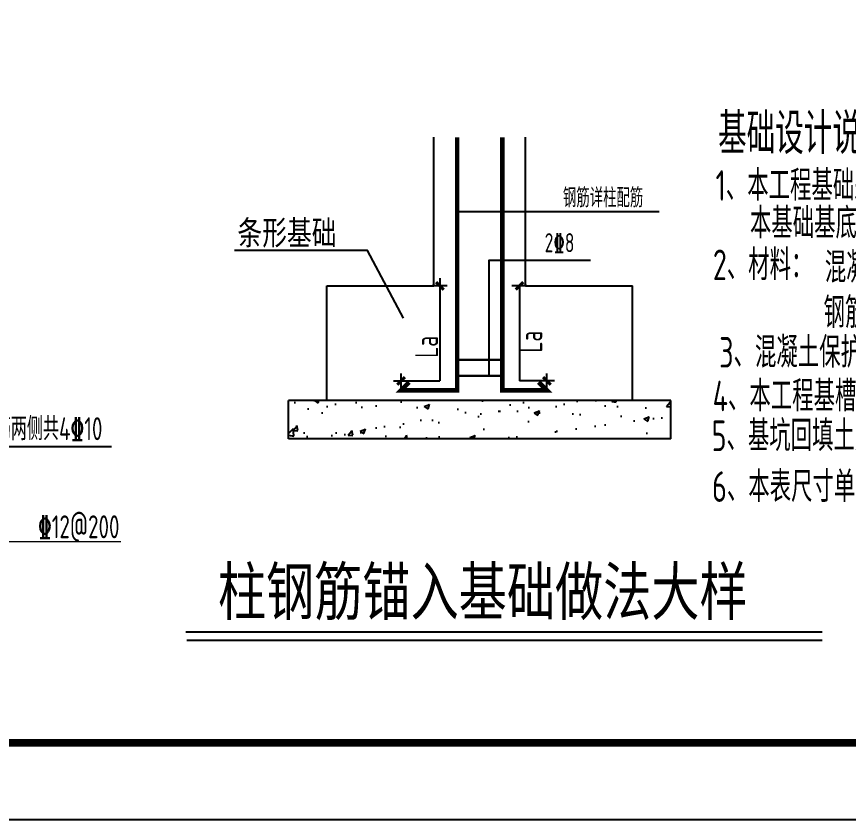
# Model space of a CAD drawing. Extents: x 104028 to 361637, y -78822 to 68782.
# Drawn here: x 329876 to 340757, y -78822 to -68322 of the extents above; entities that cross this region are included whole.
import ezdxf
from ezdxf.enums import TextEntityAlignment as Align

# ---------------------------------------------------------------- set-up
doc = ezdxf.new("R2010")
doc.units = 0
doc.header["$LTSCALE"] = 1000
doc.header["$MEASUREMENT"] = 0
for name, color, linetype in [('BASE_DE_DIM', 3, 'Continuous'), ('BASE_DE_REIN', 1, 'Continuous'), ('BASE_DE_TEXT', 7, 'Continuous'), ('CAPSLINE', 2, 'Continuous'), ('PUB_TITLE', 4, 'Continuous'), ('TEXT', 7, 'Continuous'), ('TITLE', 2, 'Continuous'), ('ZB1', 1, 'Continuous'), ('公共图层', 7, 'Continuous'), ('砖墙其它', 12, 'Continuous')]:
    doc.layers.add(name, color=color, linetype=linetype)
doc.layers.add('剖面图钢筋标注', color=7, linetype='Continuous', lineweight=18)
doc.styles.add('HZ', font='TXT', dxfattribs={"width": 0.8, "bigfont": 'HZTXT'})
doc.styles.add('TSSD_Dimension', font='tssdeng.shx', dxfattribs={"width": 0.7, "bigfont": 'hztxt.shx'})
doc.styles.add('TSSD_Rein', font='tssdeng.shx', dxfattribs={"width": 0.7, "bigfont": 'hztxt.shx'})

# ---------------------------------------------------------------- blocks, each defined once
blk = doc.blocks.new('DSFGNDFGMMMM')
at = {"layer": 'PUB_TITLE'}
blk.add_lwpolyline([(104028, 17001), (163428, 17001), (163428, 59001), (104028, 59001)], close=True, dxfattribs=at)
at = {"layer": 'PUB_TITLE', "const_width": 100}
blk.add_lwpolyline([(106528, 18001), (162428, 18001), (162428, 58001), (106528, 58001)], close=True, dxfattribs=at)
blk = doc.blocks.new('_ArchTick')
at = {"color": 0, "linetype": 'ByBlock', "const_width": 0.4}
blk.add_lwpolyline([(-0.5, -0.5), (0.5, 0.5)], dxfattribs=at)
blk = doc.blocks.new('FT-1272137640', base_point=(542277, 41217))
h = blk.add_hatch()
h.set_pattern_fill('混凝土', color=256, scale=100, style=0)
h.set_pattern_definition([(50, (5349770.1, 307377.7), (717.26018, -62.752135), [75, -825]), (355, (5349770.1, 307377.7), (-138.75133, 752.19213), [60, -660]), (100.4514, (5349829.86, 307372.5), (578.50938, 689.43954), [63.74019, -701.14211]), (46.1842, (5349770.1, 307577.7), (1067.24105, -165.51901), [112.5, -1237.5]), (96.6356, (5349859, 307563.9), (934.6627, 974.11787), [95.6103, -1051.713]), (351.1842, (5349770.1, 307577.7), (934.66195, 974.1186), [90, -990]), (21, (5349870.1, 307527.7), (596.90705, -402.61889), [75, -825]), (326, (5349870.1, 307527.7), (243.31533, 725.15005), [60, -660]), (71.4514, (5349919.8, 307494.2), (840.22263, 322.5305), [63.74019, -701.14211]), (37.5, (5349770.1, 307377.72), (12.159855, 332.893854), [0, -652, 0, -670, 0, -662.5]), (7.5, (5349770.1, 307377.72), (263.069537, 394.411712), [0, -382, 0, -637, 0, -252.5]), (327.5, (5349547.1, 307377.72), (533.822436, -22.554872), [0, -250, 0, -780, 0, -1035]), (317.5, (5349447.1, 307377.72), (583.18617, 100.104982), [0, -325, 0, -518, 0, -735])])
h.paths.add_polyline_path([(543620, 44354), (543620, 43854), (548620, 43854), (548620, 44354)])
for p, q in [((545520, 45854), (545520, 47798)), ((546720, 45854), (546720, 47798)), ((544120, 44354), (544120, 45854)), ((544120, 45854), (545520, 45854)), ((546720, 45854), (548120, 45854)), ((548120, 44354), (548120, 45854)), ((543620, 43854), (543620, 44354)), ((548620, 44354), (543620, 44354)), ((548620, 43854), (548620, 44354)), ((548620, 43854), (543620, 43854))]:
    blk.add_line(p, q)
blk.add_lwpolyline([(545123, 45432), (544654, 46316), (542910, 46316)])
at = {"layer": 'BASE_DE_DIM'}
for p, q in [((545599, 45954), (545599, 44609)), ((545695, 45854), (545499, 45854)), ((546736, 45854), (546540, 45854)), ((546640, 45854), (546640, 44609)), ((545091, 44487), (545091, 44709)), ((546998, 44487), (546998, 44709)), ((544991, 44609), (545599, 44609)), ((547098, 44609), (546640, 44609))]:
    blk.add_line(p, q, dxfattribs=at)
at = {"layer": 'BASE_DE_REIN', "const_width": 30}
for points in [[(545825, 44885), (546445, 44885)], [(545825, 44678), (546445, 44678)]]:
    blk.add_lwpolyline(points, dxfattribs=at)
at = {"layer": 'BASE_DE_TEXT'}
for points in [[(545839, 46824), (546917, 46824), (548469, 46824)], [(546243, 44678), (546243, 44771), (546243, 46188), (547569, 46188)]]:
    blk.add_lwpolyline(points, dxfattribs=at)
at = {"layer": 'ZB1', "const_width": 60}
for points in [[(545197, 44593), (545091, 44487), (545825, 44487), (545825, 47798)], [(546415, 47798), (546415, 44487), (546998, 44487), (546892, 44593)]]:
    blk.add_lwpolyline(points, dxfattribs=at)
at = {"layer": '公共图层'}
blk.add_line((542287, 41217), (550598, 41217), dxfattribs=at)
at = {"layer": '砖墙其它'}
blk.add_line((542277, 41327), (550600, 41327), dxfattribs=at)
at = {"layer": 'BASE_DE_DIM', "yscale": 100, "zscale": 100}
for p, xscale, rotation in [((545599, 45854), 100, 90), ((546640, 45854), -100, 270), ((545091, 44609), 100, 180), ((546998, 44609), -100, 180)]:
    blk.add_blockref('_ArchTick', p, dxfattribs=dict(at, xscale=xscale, rotation=rotation))
at = {"layer": 'BASE_DE_DIM', "color": 7, "style": 'TSSD_Dimension', "width": 0.7}
for p in [(545575, 44913), (546937, 44980)]:
    blk.add_text('La', height=300, rotation=90, dxfattribs=at).set_placement(p)
at = {"layer": 'BASE_DE_TEXT', "style": 'TSSD_Rein', "width": 0.7}
for s, p in [('钢筋详柱配筋', (548259, 46881)), ('2%%1328', (547359, 46293))]:
    blk.add_text(s, height=250, dxfattribs=at).set_placement(p, align=Align.RIGHT)
at = {"layer": 'CAPSLINE', "style": 'HZ', "width": 0.9}
blk.add_text('柱钢筋锚入基础做法大样', height=700, dxfattribs=at).set_placement((542695, 41482))
at = {"layer": 'TITLE', "style": 'HZ', "width": 0.9}
blk.add_text('条形基础', height=360, dxfattribs=at).set_placement((542950, 46356))
blk = doc.blocks.new('B20251121164347')
at = {"layer": 'TEXT', "style": 'TSSD_Rein', "width": 0.7}
for s, height, p in [('基础设计说明：', 533.3, (85, 4582)), ('1、本工程基础采用刚性条形基础。基础设计等级为丙级。', 400, (52, 3970)), ('本基础基底持力层为经过地基处理的砂石换填土层，地基承载力特征值按fak=80kPa设计；', 399.96, (501, 3477)), ('2、材料：', 400, (16, 2932)), ('混凝土强度等级：基础为C25，基础垫层C15；', 399.96, (1481, 2898)), ('钢筋：HRB400级（%%132）,fy=360N/mm%%1402%%141；', 399.96, (1465, 2307)), ('   3、混凝土保护层厚度：基础为 50mm；', 400, (-411, 1788)), ('4、本工程基槽（坑）开挖符合勘察文件与设计要求后，需会同有关单位组织验槽（坑），', 400, (13, 1216)), ('5、基坑回填土应采用粉质粘土，压实系数应不小于0.94。', 400, (0, 696, -1141)), ('6、本表尺寸单位为毫米,标高为米。', 400, (6, 31))]:
    blk.add_text(s, height=height, dxfattribs=at).set_placement(p)

msp = doc.modelspace()

# ---------------------------------------------------------------- linework, layer by layer
msp.add_line((328413.3, -73944.1), (331116.6, -73944.1))
at = {"layer": '剖面图钢筋标注', "lineweight": 18}
msp.add_lwpolyline([(328435.6, -74212.5), (328435.6, -75187.5), (331238.7, -75187.5)], dxfattribs=at)

# ---------------------------------------------------------------- block references
for name, p in [('DSFGNDFGMMMM', (198209.2, -95822.8)), ('B20251121164347', (338968, -74700.4)), ('FT-1272137640', (332091.3, -76479.7))]:
    msp.add_blockref(name, p)

# ---------------------------------------------------------------- texts
at = {"layer": '剖面图钢筋标注', "style": 'TSSD_Dimension', "width": 0.7}
msp.add_text('分布筋两侧共4%%13210', height=300, dxfattribs=at).set_placement((330998.8, -73951.9), align=Align.BOTTOM_RIGHT)
msp.add_text('%%13212@200', height=300, dxfattribs=at).set_placement((331221.7, -74844.6), align=Align.TOP_RIGHT)

doc.saveas('drawing.dxf')
